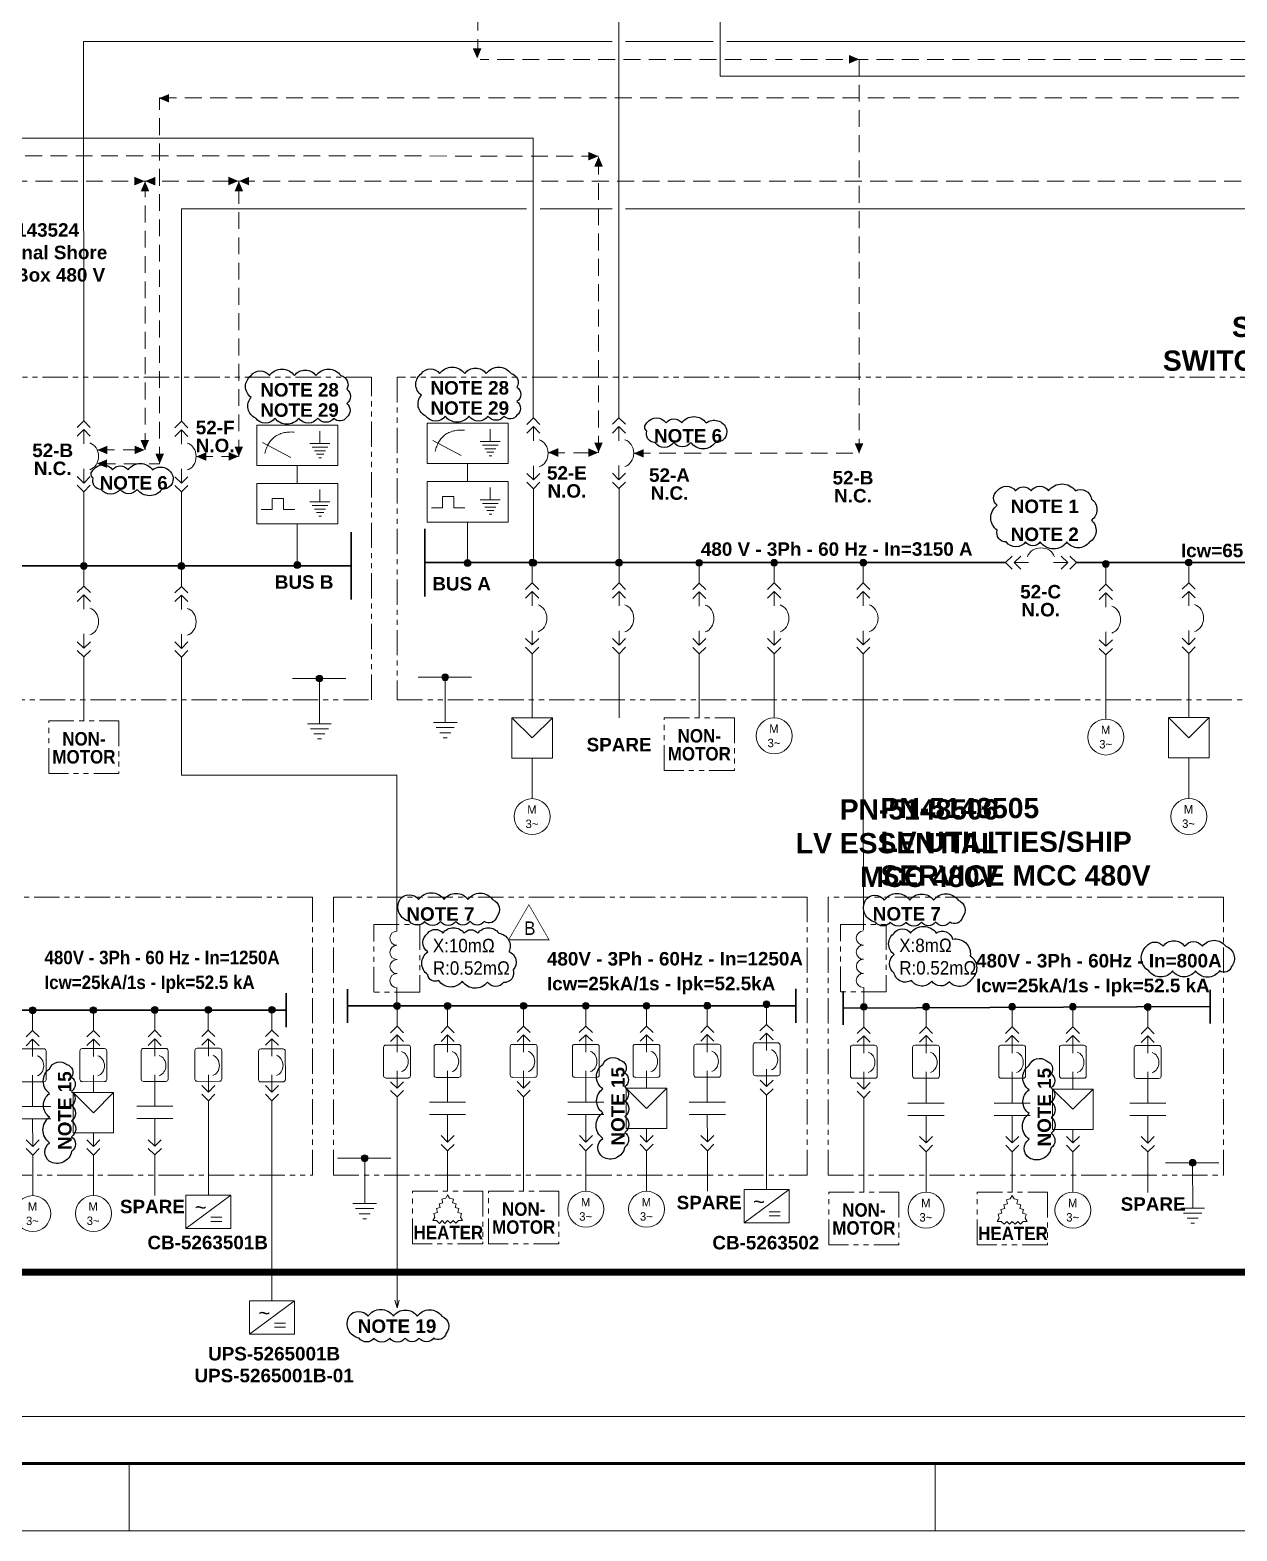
# Model space of a CAD drawing. Extents: x 0 to 1189, y 0 to 841.
# Drawn here: x 314.8 to 493.8, y 0 to 222.6 of the extents above; entities that cross this region are included whole.
import ezdxf

# ---------------------------------------------------------------- set-up
doc = ezdxf.new("R2010")
doc.units = 0
doc.header["$MEASUREMENT"] = 0
for name, pattern in [('CENTER', [2, 1.25, -0.25, 0.25, -0.25]), ('HIDDEN', [0.375, 0.25, -0.125]), ('PHANTOM', [2.5, 1.25, -0.25, 0.25, -0.25, 0.25, -0.25])]:
    doc.linetypes.add(name, pattern=pattern)
for name, color, linetype in [('Border', 7, 'Continuous'), ('E-BOARD', 4, 'PHANTOM'), ('E-BUSBAR', 5, 'Continuous'), ('E-CONNECTION DOT', 7, 'Continuous'), ('E-CONTRL. & DATA CABLE', 9, 'HIDDEN'), ('E-NOTE TEXT', 7, 'Continuous'), ('E-POWER CABLE', 3, 'Continuous'), ('E-SCOPE BOUNDARY', 7, 'CENTER'), ('E-SYMBOL', 2, 'Continuous'), ('E-TEXT 2', 7, 'Continuous'), ('E-TEXT 3', 3, 'Continuous'), ('REV CLOUD', 1, 'Continuous')]:
    doc.layers.add(name, color=color, linetype=linetype)
doc.layers.add('Level 1', color=7, linetype='Continuous', lineweight=0)
doc.styles.add('P80-ARIAL', font='arialbd.ttf')
doc.styles.add('P80-ARIAL-1', font='arialbd.ttf')
doc.styles.add('Styledgn032', font='arialbd.ttf')
doc.styles.add('Styledgn100', font='arialbd.ttf')
doc.styles.add('Unifilar', font='arial.ttf')

# ---------------------------------------------------------------- blocks, each defined once
blk = doc.blocks.new('AnonymousCell35')
at = {"layer": 'E-SYMBOL', "linetype": 'Continuous', "lineweight": 0, "flags": 128}
for points in [[(1.67, 2.45), (-1.64, 2.45)], [(-1.97, 2.11), (-1.97, -2.12)], [(2.01, -2.11), (2, 2.12)], [(-1.64, -2.45), (1.67, -2.45)]]:
    blk.add_lwpolyline(points, dxfattribs=at)
at = {"layer": 'E-SYMBOL', "linetype": 'Continuous', "lineweight": 0}
for centre, start, end in [((-1.64, 2.11), 90.0158, 180.0158), ((1.67, 2.12), 0.0158, 90.0158), ((-1.64, -2.12), 180.0158, 270.0158), ((1.67, -2.11), 270.0158, 0.0158), ((1.67, -2.11), 270.0158, 0.0158)]:
    blk.add_arc(centre, 0.331, start, end, dxfattribs=at)
blk = doc.blocks.new('DJARBT')
at = {"layer": 'E-SYMBOL', "linetype": 'Continuous', "lineweight": 0}
for p, q in [((0, 7.91), (0, 5.34)), ((0, 0), (0, 2.57))]:
    blk.add_line(p, q, dxfattribs=at)
blk.add_ellipse((0.33, 3.96), major_axis=(0, -1.55), ratio=0.849997, start_param=0.25268, end_param=2.888912, dxfattribs=at)
blk = doc.blocks.new('AnonymousCell34')
at = {"layer": 'E-SYMBOL', "linetype": 'Continuous', "lineweight": 0, "flags": 128}
for points in [[(0.97, 4.28), (0, 5.25), (-0.97, 4.28)], [(0.97, 2.99), (0, 3.96), (-0.97, 2.99)], [(0.97, -2.99), (0, -3.96), (-0.97, -2.99)], [(0.97, -4.28), (0, -5.25), (-0.97, -4.28)]]:
    blk.add_lwpolyline(points, dxfattribs=at)
at = {"layer": 'E-SYMBOL', "linetype": 'Continuous', "lineweight": 0}
for name, p in [('AnonymousCell35', (-0.02, 0)), ('DJARBT', (0, -3.96))]:
    blk.add_blockref(name, p, dxfattribs=at)
blk = doc.blocks.new('CONEX31')
at = {"layer": 'E-CONNECTION DOT', "linetype": 'Continuous'}
h = blk.add_hatch(color=7, dxfattribs=at)
edge = h.paths.add_edge_path()
edge.add_arc((0, 0), 10, 0, 360)
at = {"layer": 'E-CONNECTION DOT', "color": 7, "linetype": 'Continuous', "lineweight": -2}
blk.add_circle((0, 0), 10, dxfattribs=at)
blk = doc.blocks.new('AnonymousCell33')
at = {"layer": 'E-POWER CABLE', "linetype": 'Continuous', "lineweight": 0}
for p, q in [((0, 10.5), (0, 13.5)), ((0, 0), (0, -14))]:
    blk.add_line(p, q, dxfattribs=at)
at = {"color": 7, "linetype": 'Continuous', "lineweight": 0}
blk.add_blockref('AnonymousCell34', (0, 5.25), dxfattribs=at)
at = {"layer": 'Level 1', "color": 7, "linetype": 'Continuous', "lineweight": 0, "xscale": 0.05000000000000002, "yscale": 0.05000000000000002, "zscale": 0.05000000000000002, "rotation": 0.01584072561617136}
blk.add_blockref('CONEX31', (0, 13.5), dxfattribs=at)
blk.add_blockref('CONEX31', (0, 13.5), dxfattribs=at)
blk = doc.blocks.new('ATERR1')
at = {"layer": 'E-SYMBOL', "linetype": 'Continuous'}
h = blk.add_hatch(color=256, dxfattribs=at)
edge = h.paths.add_edge_path()
edge.add_arc((0, 0), 10, 0, 360)
at = {"layer": 'E-SYMBOL', "linetype": 'Continuous', "lineweight": -2}
for p, q in [((-80.3, 0), (77.9, 0)), ((0, 0), (0, -134.4)), ((-35, -134.4), (35, -134.4)), ((-26.8, -149.4), (26.8, -149.4)), ((-16.4, -164.4), (16.4, -164.4)), ((-5.8, -179.4), (5.8, -179.4))]:
    blk.add_line(p, q, dxfattribs=at)
blk.add_circle((0, 0), 10, dxfattribs=at)
blk = doc.blocks.new('DJBTEX1')
at = {"layer": 'E-SYMBOL', "linetype": 'Continuous', "lineweight": -2}
for p, q in [((0, -36.9), (0, -97.4)), ((0, -263.1), (0, -202.6))]:
    blk.add_line(p, q, dxfattribs=at)
at = {"layer": 'E-SYMBOL', "linetype": 'Continuous', "lineweight": 13, "flags": 128}
for points in [[(27.7, -27.7), (0, 0), (-27.7, -27.7)], [(27.7, -64.6), (0, -36.9), (-27.7, -64.6)], [(27.7, -235.4), (0, -263.1), (-27.7, -235.4)], [(27.7, -272.3), (0, -300), (-27.7, -272.3)]]:
    blk.add_lwpolyline(points, dxfattribs=at)
at = {"layer": 'E-SYMBOL', "linetype": 'Continuous', "lineweight": -2}
blk.add_ellipse((12.5, -150), major_axis=(0, -58.8), ratio=0.849997, start_param=0.25268, end_param=2.888912, dxfattribs=at)
blk = doc.blocks.new('MOT3PH1')
at = {"layer": 'E-SYMBOL', "linetype": 'Continuous', "lineweight": -2}
blk.add_circle((0, -53.4), 53.4, dxfattribs=at)
at = {"layer": 'E-SYMBOL', "linetype": 'Continuous', "lineweight": -2, "char_height": 25, "attachment_point": 5, "line_spacing_factor": 0.8, "style": 'P80-ARIAL-1'}
for s, insert in [('{\\Fdgn000|c0;M}', (-0.8, -32.3)), ('{\\Fdgn000|c0;3~}', (-0.8, -74.9))]:
    blk.add_mtext(s, dxfattribs=dict(at, insert=insert))
blk = doc.blocks.new('STARTG')
at = {"layer": 'E-SYMBOL', "linetype": 'Continuous', "lineweight": 0}
for p in [(-1, 0), (1, 0)]:
    blk.add_line(p, (0, -1), dxfattribs=at)
at = {"layer": 'E-SYMBOL', "linetype": 'Continuous', "lineweight": 0, "flags": 128}
blk.add_lwpolyline([(-1, 0), (1, 0), (1, -2), (-1, -2), (-1, 0)], dxfattribs=at)
blk = doc.blocks.new('AnonymousCell2')
at = {"layer": 'E-SYMBOL', "linetype": 'Continuous', "lineweight": 13, "flags": 128}
for points in [[(27.7, 4.6), (0, 32.3), (-27.7, 4.6)], [(27.7, -32.3), (0, -4.6), (-27.7, -32.3)]]:
    blk.add_lwpolyline(points, dxfattribs=at)
blk = doc.blocks.new('AnonymousCell3')
at = {"layer": 'E-SYMBOL', "linetype": 'Continuous', "lineweight": 13, "flags": 128}
for points in [[(27.7, 32.3), (0, 4.6), (-27.7, 32.3)], [(27.7, -4.6), (0, -32.3), (-27.7, -4.6)]]:
    blk.add_lwpolyline(points, dxfattribs=at)
blk = doc.blocks.new('DJBTEX')
at = {"layer": 'E-SYMBOL', "linetype": 'Continuous', "lineweight": 13}
for p, q in [((0, -36.9), (0, -97.4)), ((0, -263.1), (0, -202.6))]:
    blk.add_line(p, q, dxfattribs=at)
blk.add_ellipse((12.5, -150), major_axis=(0, -58.8), ratio=0.849997, start_param=0.25268, end_param=2.888912, dxfattribs=at)
at = {"color": 7, "linetype": 'Continuous', "lineweight": 13}
for name, p in [('AnonymousCell2', (0, -32.3)), ('AnonymousCell3', (0, -267.7))]:
    blk.add_blockref(name, p, dxfattribs=at)
blk = doc.blocks.new('AnonymousCell572')
at = {"layer": 'E-SYMBOL', "linetype": 'Continuous', "lineweight": 13}
for p, q in [((-3.01, -15.46), (3.65, -10.55)), ((0.71, -13.82), (2.34, -13.82)), ((0.71, -14.42), (2.34, -14.42))]:
    blk.add_line(p, q, dxfattribs=at)
blk.add_lwpolyline([(-3.02, -10.55), (3.65, -10.55), (3.65, -15.46), (-3.01, -15.46)], close=True, dxfattribs=at)
at = {"layer": 'E-SYMBOL', "linetype": 'Continuous', "lineweight": 13, "style": 'Unifilar'}
blk.add_text('~', height=2.15, dxfattribs=at).set_placement((-1.69, -13.39))
blk = doc.blocks.new('GR MONITOR DEVICE')
at = {"layer": 'E-SYMBOL', "linetype": 'Continuous', "lineweight": 13}
for p, q in [((3.35, 13.78), (3.35, 11.94)), ((-5.18, 12.07), (-0.95, 9.86)), ((1.88, 11.94), (4.82, 11.94)), ((2.2, 11.41), (4.51, 11.41)), ((2.54, 10.86), (4.19, 10.86)), ((2.84, 10.37), (3.91, 10.37)), ((3.18, 9.82), (3.6, 9.83)), ((0, 8.66), (0, 6)), ((3.35, 5.11), (3.35, 3.28)), ((-3.71, 3.78), (-3.71, 2.12)), ((-3.71, 3.78), (-2.05, 3.78)), ((-2.05, 3.78), (-2.05, 2.12)), ((1.88, 3.28), (4.82, 3.28)), ((2.2, 2.74), (4.51, 2.75)), ((-5.37, 2.12), (-3.71, 2.12)), ((-2.05, 2.12), (-0.39, 2.12)), ((2.55, 2.19), (4.19, 2.19)), ((2.84, 1.7), (3.91, 1.71)), ((3.18, 1.16), (3.6, 1.16))]:
    blk.add_line(p, q, dxfattribs=at)
at = {"layer": 'E-SYMBOL', "linetype": 'Continuous', "lineweight": 13, "flags": 128}
for points in [[(-6.02, 14.66), (6.01, 14.66), (6.01, 8.67), (-6.02, 8.66), (-6.02, 14.66)], [(-6.02, 5.99), (6.01, 6), (6.01, 0), (-6.01, 0), (-6.02, 5.99)]]:
    blk.add_lwpolyline(points, dxfattribs=at)
at = {"layer": 'E-SYMBOL', "linetype": 'Continuous', "lineweight": 13}
blk.add_open_spline([(-4.82, 10.44), (-4.02, 13.83), (-0.45, 13.63)], degree=2, dxfattribs=at)
blk = doc.blocks.new('DJARBT70')
at = {"layer": 'E-SYMBOL', "linetype": 'Continuous', "lineweight": 13}
for p, q in [((0, 7.91), (0, 5.34)), ((0, 0), (0, 2.57))]:
    blk.add_line(p, q, dxfattribs=at)
at = {"layer": 'E-SYMBOL', "linetype": 'Continuous', "lineweight": 13, "flags": 128}
for points in [[(-1.99, 6.17), (-1.99, 1.94)], [(1.65, 6.5), (-1.66, 6.5)], [(1.99, 1.94), (1.99, 6.17)], [(-1.66, 1.6), (1.66, 1.61)]]:
    blk.add_lwpolyline(points, dxfattribs=at)
at = {"layer": 'E-SYMBOL', "linetype": 'Continuous', "lineweight": 13}
for centre, start, end in [((-1.66, 6.17), 90.0158, 180.0158), ((1.65, 6.17), 0.0158, 90.0158), ((-1.66, 1.94), 180.0158, 270.0158), ((1.66, 1.94), 270.0158, 0.0158), ((1.66, 1.94), 270.0158, 0.0158)]:
    blk.add_arc(centre, 0.331, start, end, dxfattribs=at)
blk.add_ellipse((0.33, 3.96), major_axis=(0, -1.55), ratio=0.849997, start_param=0.25268, end_param=2.888912, dxfattribs=at)
blk = doc.blocks.new('NA')
at = {"layer": 'E-SYMBOL', "linetype": 'Continuous', "lineweight": 13}
for p, q in [((53.536, 0), (-53.536, 0)), ((53.536, -36.62), (-53.536, -36.62))]:
    blk.add_line(p, q, dxfattribs=at)
blk = doc.blocks.new('A$C60a13fb3')
at = {"layer": 'E-POWER CABLE', "linetype": 'Continuous', "lineweight": 0}
for p, q in [((0, -3), (0, 0)), ((0, -12.21), (0, -14.29)), ((0, -16.12), (0.01, -20.21)), ((0.01, -27.5), (0.01, -21.5))]:
    blk.add_line(p, q, dxfattribs=at)
at = {"layer": 'E-SYMBOL', "linetype": 'Continuous', "lineweight": 0, "flags": 128}
for points in [[(0.97, -3.97), (0, -3), (-0.97, -3.97)], [(0.97, -5.26), (0, -4.29), (-0.97, -5.26)], [(0.97, -19.24), (0.01, -20.21), (-0.96, -19.24)], [(0.98, -20.53), (0.01, -21.5), (-0.96, -20.53)]]:
    blk.add_lwpolyline(points, dxfattribs=at)
at = {"color": 7, "linetype": 'Continuous', "lineweight": 13}
blk.add_blockref('DJARBT70', (0, -12.21), dxfattribs=at)
at = {"layer": 'Level 1', "color": 7, "linetype": 'Continuous', "lineweight": 0, "xscale": 0.05000000000000002, "yscale": 0.05000000000000002, "zscale": 0.05000000000000002, "rotation": 0.01584072561617136}
for name, p in [('CONEX31', (0, 0)), ('NA', (0, -14.29))]:
    blk.add_blockref(name, p, dxfattribs=at)
blk = doc.blocks.new('A$C24bb63c6')
at = {"layer": 'E-POWER CABLE', "linetype": 'Continuous', "lineweight": 0}
for p, q in [((-0.01, 24.5), (-0.01, 27.5)), ((0, 0), (0, 14))]:
    blk.add_line(p, q, dxfattribs=at)
at = {"layer": 'E-SYMBOL', "linetype": 'Continuous', "lineweight": 0, "flags": 128}
for points in [[(0.96, 23.53), (-0.01, 24.5), (-0.98, 23.53)], [(0.96, 22.24), (-0.01, 23.21), (-0.98, 22.24)], [(0.97, 16.26), (0, 15.29), (-0.97, 16.26)], [(0.97, 14.97), (0, 14), (-0.97, 14.97)]]:
    blk.add_lwpolyline(points, dxfattribs=at)
at = {"color": 7, "linetype": 'Continuous', "lineweight": 13}
blk.add_blockref('DJARBT70', (0, 15.29), dxfattribs=at)
at = {"layer": 'E-POWER CABLE', "linetype": 'Continuous', "lineweight": 0, "xscale": 0.05000000000000002, "yscale": 0.05000000000000002, "zscale": 0.05000000000000002, "rotation": 0.01584072561617136}
blk.add_blockref('CONEX31', (-0.01, 27.5), dxfattribs=at)
at = {"layer": 'Level 1', "color": 7, "linetype": 'Continuous', "lineweight": 0, "xscale": 0.05000000000000002, "yscale": 0.05000000000000002, "zscale": 0.05000000000000002, "rotation": 0.01584072561617136}
blk.add_blockref('CONEX31', (-0.01, 27.5), dxfattribs=at)
blk = doc.blocks.new('A$C6713cf10')
at = {"layer": 'E-POWER CABLE', "linetype": 'Continuous', "lineweight": 0}
for p, q in [((0, -3), (0, 0)), ((0, -12.21), (0, -14.29)), ((0, -16.12), (0.01, -20.21)), ((0.01, -27.5), (0.01, -21.5))]:
    blk.add_line(p, q, dxfattribs=at)
at = {"layer": 'E-SYMBOL', "linetype": 'Continuous', "lineweight": 0, "flags": 128}
for points in [[(0.97, -3.97), (0, -3), (-0.97, -3.97)], [(0.97, -5.26), (0, -4.29), (-0.97, -5.26)], [(0.97, -19.24), (0.01, -20.21), (-0.96, -19.24)], [(0.98, -20.53), (0.01, -21.5), (-0.96, -20.53)]]:
    blk.add_lwpolyline(points, dxfattribs=at)
at = {"color": 7, "linetype": 'Continuous', "lineweight": 13}
blk.add_blockref('DJARBT70', (0, -12.21), dxfattribs=at)
at = {"layer": 'Level 1', "color": 7, "linetype": 'Continuous', "lineweight": 0, "xscale": 0.05000000000000002, "yscale": 0.05000000000000002, "zscale": 0.05000000000000002, "rotation": 0.01584072561617136}
for name, p in [('CONEX31', (0, 0)), ('NA', (0, -14.29))]:
    blk.add_blockref(name, p, dxfattribs=at)
at = {"layer": 'Level 1', "color": 1, "linetype": 'Continuous', "lineweight": 0, "xscale": 0.05000000000000002, "yscale": 0.05000000000000002, "zscale": 0.05000000000000002, "rotation": 0.01584072561617136}
blk.add_blockref('MOT3PH1', (0.01, -27.5), dxfattribs=at)
blk = doc.blocks.new('A$C0d55cd45')
at = {"layer": 'E-POWER CABLE', "linetype": 'Continuous', "lineweight": 0}
for p, q in [((0, -3), (0, 0)), ((0.01, -18.21), (0.01, -20.21)), ((0.01, -27.5), (0.01, -21.5))]:
    blk.add_line(p, q, dxfattribs=at)
at = {"layer": 'E-SYMBOL', "linetype": 'Continuous', "lineweight": 0, "flags": 128}
for points in [[(0.97, -3.97), (0, -3), (-0.97, -3.97)], [(0.97, -5.26), (0, -4.29), (-0.97, -5.26)], [(0.97, -19.24), (0.01, -20.21), (-0.96, -19.24)], [(0.98, -20.53), (0.01, -21.5), (-0.96, -20.53)]]:
    blk.add_lwpolyline(points, dxfattribs=at)
at = {"color": 7, "linetype": 'Continuous', "lineweight": 13}
blk.add_blockref('DJARBT70', (0, -12.21), dxfattribs=at)
at = {"layer": 'Level 1', "color": 7, "linetype": 'Continuous', "lineweight": 0}
for name, p, xscale, yscale, zscale, rotation in [('CONEX31', (0, 0), 0.05000000000000002, 0.05000000000000002, 0.05000000000000002, 0.01584072561617136), ('STARTG', (0, -12.21), 3, 3, 3, 0.01584072559316328)]:
    blk.add_blockref(name, p, dxfattribs=dict(at, xscale=xscale, yscale=yscale, zscale=zscale, rotation=rotation))
at = {"layer": 'Level 1', "color": 1, "linetype": 'Continuous', "lineweight": 0, "xscale": 0.05000000000000002, "yscale": 0.05000000000000002, "zscale": 0.05000000000000002, "rotation": 0.01584072561617136}
blk.add_blockref('MOT3PH1', (0.01, -27.5), dxfattribs=at)
blk = doc.blocks.new('TYPE-NO MOTOR')
at = {"layer": 'E-POWER CABLE', "linetype": 'Continuous', "lineweight": 0}
for p, q in [((0, -3), (0, 0)), ((0, -12.21), (0, -14.29)), ((0, -16.12), (0.01, -20.21)), ((0.01, -27.5), (0.01, -21.5))]:
    blk.add_line(p, q, dxfattribs=at)
at = {"layer": 'E-SYMBOL', "linetype": 'Continuous', "lineweight": 0, "flags": 128}
for points in [[(0.97, -3.97), (0, -3), (-0.97, -3.97)], [(0.97, -5.26), (0, -4.29), (-0.97, -5.26)], [(0.97, -19.24), (0.01, -20.21), (-0.96, -19.24)], [(0.98, -20.53), (0.01, -21.5), (-0.96, -20.53)]]:
    blk.add_lwpolyline(points, dxfattribs=at)
at = {"color": 7, "linetype": 'Continuous', "lineweight": 13}
blk.add_blockref('DJARBT70', (0, -12.21), dxfattribs=at)
at = {"layer": 'Level 1', "color": 7, "linetype": 'Continuous', "lineweight": 0, "xscale": 0.05000000000000002, "yscale": 0.05000000000000002, "zscale": 0.05000000000000002, "rotation": 0.01584072561617136}
blk.add_blockref('NA', (0, -14.29), dxfattribs=at)
blk = doc.blocks.new('A$C6ec2deaa')
blk.add_blockref('TYPE-NO MOTOR', (0, 0.08))
at = {"layer": 'Level 1', "color": 7, "linetype": 'Continuous', "lineweight": 0, "xscale": 0.05000000000000002, "yscale": 0.05000000000000002, "zscale": 0.05000000000000002, "rotation": 0.01584072561617136}
blk.add_blockref('CONEX31', (0, 0.08), dxfattribs=at)
blk = doc.blocks.new('A$C74899eaa')
at = {"layer": 'E-BOARD', "lineweight": 13, "ltscale": 3}
blk.add_lwpolyline([(-5.21, 0), (5.21, 0), (5.21, -7.79), (-5.21, -7.79)], close=True, dxfattribs=at)
blk = doc.blocks.new('AnonymousCell713')
at = {"layer": 'E-SYMBOL', "linetype": 'Continuous', "lineweight": 0}
for p, q in [((-1.67, 0.05), (-1.11, 0.2)), ((-1.52, -0.5), (-1.67, 0.05)), ((-1.26, 0.76), (-0.7, 0.91)), ((-1.11, 0.2), (-1.26, 0.76)), ((-0.85, 1.47), (-0.29, 1.62)), ((-0.7, 0.91), (-0.85, 1.47)), ((-0.29, 1.62), (0, 2.12)), ((0.29, 1.62), (0, 2.12)), ((0.85, 1.47), (0.29, 1.62)), ((0.7, 0.91), (0.85, 1.47)), ((1.26, 0.76), (0.7, 0.91)), ((1.11, 0.2), (1.26, 0.76)), ((1.67, 0.06), (1.11, 0.2)), ((1.52, -0.5), (1.67, 0.06)), ((-1.92, -1.21), (-2.22, -1.72)), ((-1.63, -1.72), (-2.22, -1.72)), ((-2.07, -0.65), (-1.52, -0.5)), ((-1.92, -1.21), (-2.07, -0.65)), ((-1.63, -1.72), (-1.22, -2.13)), ((-1.22, -2.13), (-0.82, -1.72)), ((-0.82, -1.72), (-0.41, -2.13)), ((-0.41, -2.13), (0, -1.72)), ((0, -1.72), (0.41, -2.12)), ((0.41, -2.12), (0.82, -1.72)), ((0.82, -1.72), (1.22, -2.12)), ((1.22, -2.12), (1.63, -1.72)), ((2.07, -0.65), (1.52, -0.5)), ((1.63, -1.72), (2.22, -1.72)), ((1.93, -1.21), (2.07, -0.65)), ((1.93, -1.21), (2.22, -1.72))]:
    blk.add_line(p, q, dxfattribs=at)
blk = doc.blocks.new('A$C8a68718e')
at = {"color": 1}
blk.add_blockref('A$C74899eaa', (0, 0), dxfattribs=at)
at = {"color": 7, "linetype": 'Continuous', "lineweight": 0}
blk.add_blockref('AnonymousCell713', (0, -2.62), dxfattribs=at)
at = {"layer": 'E-TEXT 2', "linetype": 'Continuous', "lineweight": 0, "insert": (0.11, -6.11), "char_height": 2, "attachment_point": 5, "rotation": 0.0158, "line_spacing_factor": 0.8, "style": 'Styledgn032'}
blk.add_mtext('{\\W0.9;HEATER}', dxfattribs=at)
blk = doc.blocks.new('A$C648f9ce4')
at = {"layer": 'Border', "linetype": 'Continuous', "lineweight": 53}
blk.add_line((25, 10), (1179, 10), dxfattribs=at)
at = {"layer": 'Border', "linetype": 'Continuous', "lineweight": 0}
for p, q in [((329.5, 10.09), (329.5, 0.09)), ((449, 10.12), (449, 0.12))]:
    blk.add_line(p, q, dxfattribs=at)
at = {"layer": 'Border', "linetype": 'Continuous', "lineweight": 0, "flags": 128}
blk.add_lwpolyline([(0, 0), (1189, 0), (1189, 841), (0, 841), (0, 0)], dxfattribs=at)
blk = doc.blocks.new('REATOR1')
at = {"layer": 'E-SYMBOL', "linetype": 'Continuous', "lineweight": -2, "flags": 128}
blk.add_lwpolyline([(0, -111.9, -1), (0, -83.9, -1), (0, -56, -1), (0, -28, -1), (0, 0, -1)], format="xyb", dxfattribs=at)
blk = doc.blocks.new('A$C7ddd5fdc')
at = {"layer": 'E-BOARD', "lineweight": 13, "ltscale": 3}
blk.add_lwpolyline([(-3.41, 0.96), (3.4, 0.96), (3.4, -9.04), (-3.41, -9.04)], close=True, dxfattribs=at)
at = {"layer": 'Level 1', "color": 7, "linetype": 'Continuous', "lineweight": 13, "xscale": 0.075, "yscale": 0.075, "zscale": 0.075, "rotation": 0.01584072559316328}
blk.add_blockref('REATOR1', (0, 0), dxfattribs=at)
blk = doc.blocks.new('A$C24358e65')
at = {"color": 1}
blk.add_wipeout([(-0.7, -1.23), (0.7, -1.21), (1.1, -3.44), (-1.26, -3.5)], dxfattribs=at)
at = {"layer": 'REV CLOUD', "color": 1, "const_width": 0.1}
blk.add_lwpolyline([(-3, -4.29), (0, 0.91), (3, -4.29)], close=True, dxfattribs=at)
at = {"layer": 'E-TEXT 2', "linetype": 'Continuous', "lineweight": 0, "insert": (0.14, -2.56), "char_height": 2, "attachment_point": 5, "rotation": 0.0158, "line_spacing_factor": 0.8, "style": 'Styledgn100'}
blk.add_mtext('\\pxqc;{\\fArial|b0|i0|c0|p34;\\W0.9;B}', dxfattribs=at)

msp = doc.modelspace()

# ---------------------------------------------------------------- hatches: boundary and pattern name
at = {"layer": 'E-CONTRL. & DATA CABLE', "ltscale": 10}
for points in [[(381.11, 218.38), (381.74, 219.87), (380.47, 219.87)], [(437.74, 218.27), (436.25, 218.9), (436.25, 217.63)], [(333.95, 212.49), (335.44, 211.85), (335.44, 213.12)], [(399.09, 203.89), (397.6, 204.53), (397.6, 203.26)], [(399.11, 203.85), (399.74, 202.36), (398.47, 202.36)], [(331.79, 200.19), (330.3, 200.83), (330.3, 199.56)], [(331.89, 200.19), (333.38, 199.55), (333.38, 200.82)], [(345.71, 200.21), (344.21, 200.85), (344.21, 199.58)], [(345.8, 200.21), (347.29, 199.57), (347.29, 200.84)], [(331.86, 200.17), (332.49, 198.67), (331.22, 198.67)], [(345.77, 200.19), (346.41, 198.69), (345.14, 198.69)], [(324.8, 160.32), (326.29, 159.69), (326.29, 160.96)], [(331.8, 160.33), (330.31, 160.97), (330.31, 159.7)], [(331.82, 160.32), (332.46, 161.81), (331.19, 161.81)], [(345.76, 159.34), (346.4, 160.83), (345.13, 160.83)], [(391.62, 159.95), (393.12, 159.31), (393.12, 160.59)], [(399.08, 159.93), (397.59, 160.57), (397.59, 159.3)], [(399.1, 159.94), (399.73, 161.43), (398.46, 161.43)], [(404.32, 159.82), (405.81, 159.19), (405.81, 160.46)], [(437.73, 159.8), (438.36, 161.29), (437.09, 161.29)], [(324.73, 158.3), (326.23, 157.66), (326.23, 158.93)], [(334.04, 158.27), (334.67, 159.76), (333.4, 159.76)], [(339.45, 159.35), (340.95, 158.72), (340.95, 159.99)], [(345.75, 159.37), (344.26, 160), (344.26, 158.73)]]:
    msp.add_hatch(color=256, dxfattribs=at).paths.add_polyline_path(points)

# ---------------------------------------------------------------- linework, layer by layer
at = {"layer": 'E-BOARD', "lineweight": 13, "ltscale": 3}
for points in [[(31.27, 123.29), (365.43, 123.29), (365.43, 171.12), (31.27, 171.12)], [(369.27, 123.29), (557.99, 123.29), (557.99, 171.12), (369.27, 171.12)], [(273.85, 52.79), (356.68, 52.79), (356.68, 94.01), (273.85, 94.01)], [(359.83, 52.79), (430.02, 52.79), (430.02, 94.01), (359.83, 94.01)], [(433.15, 52.79), (491.76, 52.79), (491.76, 94.01), (433.15, 94.01)]]:
    msp.add_lwpolyline(points, close=True, dxfattribs=at)
at = {"layer": 'E-BUSBAR', "linetype": 'Continuous', "lineweight": 30}
for p, q in [((362.43, 148.13), (362.44, 138.13)), ((373.34, 148.61), (373.34, 138.61)), ((247.39, 143.11), (362.42, 143.13)), ((373.34, 143.61), (459.45, 143.62)), ((469.95, 143.63), (555.56, 143.65)), ((361.89, 80.37), (361.89, 75.37)), ((428.34, 80.38), (428.34, 75.38)), ((489.79, 80.26), (489.79, 75.26)), ((352.81, 79.74), (352.81, 74.74)), ((435.39, 80.06), (435.39, 75.06)), ((277.09, 77.22), (352.81, 77.24)), ((361.89, 77.87), (428.34, 77.88)), ((435.39, 77.56), (489.79, 77.76))]:
    msp.add_line(p, q, dxfattribs=at)
at = {"layer": 'E-CONTRL. & DATA CABLE', "lineweight": 0, "ltscale": 10}
for p, q in [((437.75, 218.24), (437.75, 159.84)), ((334.02, 212.53), (926.38, 212.53))]:
    msp.add_line(p, q, dxfattribs=at)
for points in [[(391.62, 159.91), (399.09, 159.91), (399.09, 203.92), (41.03, 203.97), (41.03, 348.72)], [(407.15, 277.52), (381.19, 277.52), (381.19, 218.24)], [(588.21, 159.82), (600.32, 159.82), (600.32, 218.24), (381.56, 218.24)], [(324.97, 158.27), (334.02, 158.27), (334.02, 212.53)], [(1015.63, 200.19), (97.82, 200.19), (97.82, 160.07), (54.18, 160.07)], [(324.85, 160.33), (331.86, 160.33), (331.86, 200.19)], [(345.77, 159.35), (345.77, 200.19)], [(339.44, 159.35), (345.77, 159.35)], [(404.32, 159.83), (437.74, 159.83)]]:
    msp.add_lwpolyline(points, dxfattribs=at)
at = {"layer": 'E-POWER CABLE', "linetype": 'Continuous', "lineweight": 13}
for p, q in [((402.13, 165.1), (402.08, 241.66)), ((322.78, 164.6), (322.74, 220.93)), ((417.12, 215.78), (585.99, 215.77)), ((52.85, 206.59), (389.43, 206.58)), ((389.43, 165.08), (389.43, 206.58)), ((337.25, 164.6), (337.25, 196.07)), ((337.25, 196.07), (388.43, 196.07)), ((390.43, 196.07), (401.11, 196.07)), ((403.11, 196.07), (525.65, 196.07)), ((322.78, 154.13), (322.79, 143.13)), ((337.25, 154.1), (337.26, 143.1)), ((389.44, 154.58), (389.44, 143.58)), ((402.14, 154.6), (402.14, 143.6)), ((354.44, 149.35), (354.44, 143.25)), ((379.69, 149.64), (379.69, 143.55)), ((337.25, 140.09), (337.25, 143.09)), ((438.35, 140.61), (438.35, 143.61)), ((337.26, 129.59), (337.26, 112.09)), ((438.35, 130.11), (438.36, 112.61)), ((438.37, 89.15), (438.36, 112.6)), ((369.22, 80.56), (369.22, 77.87)), ((438.43, 80.61), (438.43, 77.57)), ((27.06, 16.97), (949.76, 16.98))]:
    msp.add_line(p, q, dxfattribs=at)
at = {"layer": 'E-POWER CABLE', "linetype": 'Continuous', "lineweight": 13, "ltscale": 0.25}
for p, q in [((417.12, 241.22), (417.12, 215.78)), ((322.74, 220.93), (401.1, 220.93)), ((403.1, 220.93), (416.12, 220.93)), ((418.12, 220.93), (696.47, 220.93))]:
    msp.add_line(p, q, dxfattribs=at)
at = {"layer": 'E-POWER CABLE', "linetype": 'Continuous', "lineweight": 0}
for p, q in [((322.79, 140.13), (322.79, 143.13)), ((389.26, 140.61), (389.26, 143.61)), ((402.14, 140.6), (402.14, 143.6)), ((414.03, 140.58), (414.03, 143.58)), ((425.14, 140.6), (425.14, 143.6)), ((474.32, 140.42), (474.32, 143.42)), ((486.61, 140.64), (486.61, 143.64)), ((322.79, 129.63), (322.79, 120.13)), ((389.27, 130.11), (389.27, 120.61)), ((402.14, 130.1), (402.15, 120.6)), ((414.04, 130.08), (414.04, 120.58)), ((425.14, 130.1), (425.15, 120.6)), ((474.33, 129.92), (474.33, 120.42)), ((486.62, 130.14), (486.62, 120.64)), ((389.27, 108.61), (389.27, 114.61)), ((486.62, 108.64), (486.62, 114.64)), ((387.99, 74.88), (387.99, 77.88)), ((438.43, 74.74), (438.43, 77.74)), ((388, 50.38), (388, 64.38)), ((438.44, 50.24), (438.43, 64.24)), ((350.68, 49.79), (350.68, 34.11)), ((369.23, 50.37), (369.23, 33.11)), ((369.23, 33.11), (368.91, 34.21)), ((369.23, 33.11), (369.55, 34.21))]:
    msp.add_line(p, q, dxfattribs=at)
at = {"layer": 'E-POWER CABLE'}
msp.add_line((415.23, 77.9), (415.73, 77.9), dxfattribs=at)
at = {"layer": 'E-POWER CABLE', "linetype": 'Continuous', "lineweight": 13}
msp.add_lwpolyline([(337.26, 112.09), (369.21, 112.09), (369.21, 88.94)], dxfattribs=at)
at = {"layer": 'E-SCOPE BOUNDARY', "lineweight": 30, "ltscale": 10, "const_width": 1}
msp.add_lwpolyline([(1045.55, 330.45), (1045.55, 110.53), (951.07, 110.53), (951.1, 38.38), (120.26, 38.38), (120.26, 111.17), (29.5, 111.17), (29.5, 330.76), (1045.55, 330.76)], dxfattribs=at)
at = {"layer": 'E-SYMBOL', "linetype": 'Continuous', "lineweight": 0, "flags": 128}
for points in [[(388.96, 73.91), (387.99, 74.88), (387.02, 73.91)], [(388.96, 72.61), (387.99, 73.58), (387.02, 72.61)], [(439.4, 73.77), (438.43, 74.74), (437.46, 73.77)], [(439.4, 72.48), (438.43, 73.45), (437.46, 72.48)], [(388.96, 66.64), (388, 65.67), (387.03, 66.64)], [(388.96, 65.35), (388, 64.38), (387.03, 65.35)], [(439.4, 66.51), (438.43, 65.54), (437.46, 66.51)], [(439.4, 65.21), (438.43, 64.24), (437.46, 65.21)]]:
    msp.add_lwpolyline(points, dxfattribs=at)
at = {"layer": 'REV CLOUD'}
for points in [[(347.6, 171.35, -0.520567), (350.3, 171.35, -0.520567), (354.02, 171.35, -0.520567), (357.21, 171.35, -0.520567), (360.89, 171.35, -0.520567), (361.76, 169.33, -0.520567), (361.76, 167.2, -0.520567), (361.76, 165.19, -0.520567), (359.87, 165.05, -0.520567), (357.47, 165.05, -0.520567), (354.65, 165.05, -0.520567), (351.13, 165.05, -0.520567), (348.27, 165.05, -0.520567), (347.6, 168.13, -0.520567)], [(372.85, 171.65, -0.520567), (375.54, 171.65, -0.520567), (379.27, 171.65, -0.520567), (382.45, 171.65, -0.520567), (386.14, 171.65, -0.520567), (387.01, 169.63, -0.520567), (387.01, 167.5, -0.520567), (387.01, 165.49, -0.520567), (385.12, 165.35, -0.520567), (382.71, 165.35, -0.520567), (379.89, 165.35, -0.520567), (376.38, 165.35, -0.520567), (373.52, 165.35, -0.520567), (372.85, 168.43, -0.520567)], [(406.28, 164.33, -0.520567), (409.13, 164.33, -0.520567), (411.43, 164.33, -0.520567), (415.05, 164.33, -0.520567), (418.06, 163.43, -0.520567), (416.42, 161.44, -0.520567), (412.8, 161.44, -0.520567), (410.25, 161.44, -0.520567), (407.45, 161.44, -0.520567), (406.28, 163.09, -0.520567)], [(324.19, 157.37, -0.520567), (327.05, 157.37, -0.520567), (329.34, 157.37, -0.520567), (332.97, 157.37, -0.520567), (335.98, 156.48, -0.520567), (334.34, 154.48, -0.520567), (330.72, 154.48, -0.520567), (328.17, 154.48, -0.520567), (325.36, 154.48, -0.520567), (324.19, 156.13, -0.520567)], [(458.23, 154.26, -0.520567), (460.94, 154.26, -0.520567), (463.24, 154.26, -0.520567), (465.84, 154.26, -0.520567), (469.81, 154.26, -0.520567), (472.18, 153.05, -0.520567), (472.18, 149.9, -0.520567), (471.89, 146.68, -0.520567), (468.55, 146.68, -0.520567), (464.59, 146.68, -0.520567), (462.41, 146.68, -0.520567), (459.54, 146.68, -0.520567), (458.23, 148.43, -0.520567), (458.23, 152.12, -0.520567)], [(369.66, 93.65, -0.520567), (372.42, 93.65, -0.520567), (376.22, 93.65, -0.520567), (379.74, 93.65, -0.520567), (383.38, 93.65, -0.520567), (384.02, 91.1, -0.520567), (382.16, 90.4, -0.520567), (380.04, 90.4, -0.520567), (377.94, 90.4, -0.520567), (375.67, 90.4, -0.520567), (373.31, 90.4, -0.520567), (371.13, 90.4, -0.520567)], [(438.69, 93.55, -0.520567), (441.46, 93.55, -0.520567), (445.26, 93.55, -0.520567), (448.78, 93.55, -0.520567), (452.42, 93.55, -0.520567), (453.06, 91, -0.520567), (451.19, 90.3, -0.520567), (449.08, 90.3, -0.520567), (446.98, 90.3, -0.520567), (444.7, 90.3, -0.520567), (442.35, 90.3, -0.520567), (440.16, 90.3, -0.520567)], [(373.79, 88.64, -0.520567), (376.02, 88.64, -0.520567), (379.17, 88.64, -0.520567), (381.19, 88.64, -0.520567), (384.33, 88.64, -0.520567), (385.81, 85.93, -0.520567), (386.45, 83.21, -0.520567), (385.03, 81.33, -0.520567), (382.64, 81.41, -0.520567), (378.9, 81.53, -0.520567), (375.4, 81.64, -0.520567), (373.79, 82.5, -0.520567), (373.79, 85.89, -0.520567)], [(442.95, 88.68, -0.520567), (445.37, 88.68, -0.520567), (449.18, 88.68, -0.520567), (451.6, 87.76, -0.520567), (454.21, 85.29, -0.520567), (454.28, 81.71, -0.520567), (451.12, 81.46, -0.520567), (448.52, 81.55, -0.520567), (445.5, 81.64, -0.520567), (442.95, 82.73, -0.520567), (442.95, 85.48, -0.520567)], [(480.36, 86.71, -0.520567), (482.81, 86.71, -0.520567), (486, 86.71, -0.520567), (488.65, 86.71, -0.520567), (492.09, 86.71, -0.520567), (492.97, 83.72, -0.520567), (491.19, 83.07, -0.520567), (487.6, 83.07, -0.520567), (484.2, 83.07, -0.520567), (480.7, 83.07, -0.520567)], [(317.72, 54.81, -0.520567), (317.72, 57.58, -0.520567), (317.72, 61.38, -0.520567), (317.72, 64.9, -0.520567), (317.72, 68.54, -0.520567), (320.27, 69.18, -0.520567), (320.97, 67.32, -0.520567), (320.97, 65.2, -0.520567), (320.97, 63.1, -0.520567), (320.97, 60.83, -0.520567), (320.97, 58.47, -0.520567), (320.97, 56.29, -0.520567)], [(399.74, 55.46, -0.520567), (399.74, 58.23, -0.520567), (399.74, 62.03, -0.520567), (399.74, 65.55, -0.520567), (399.74, 69.19, -0.520567), (402.29, 69.83, -0.520567), (402.99, 67.96, -0.520567), (402.99, 65.85, -0.520567), (402.99, 63.75, -0.520567), (402.99, 61.47, -0.520567), (402.99, 59.12, -0.520567), (402.99, 56.93, -0.520567)], [(462.95, 55.33, -0.520567), (462.95, 58.1, -0.520567), (462.95, 61.89, -0.520567), (462.95, 65.42, -0.520567), (462.95, 69.06, -0.520567), (465.5, 69.7, -0.520567), (466.2, 67.83, -0.520567), (466.2, 65.72, -0.520567), (466.2, 63.62, -0.520567), (466.2, 61.34, -0.520567), (466.2, 58.99, -0.520567), (466.2, 56.8, -0.520567)], [(362.14, 31.85, -0.520567), (364.91, 31.85, -0.520567), (368.71, 31.85, -0.520567), (372.23, 31.85, -0.520567), (375.87, 31.85, -0.520567), (376.51, 29.31, -0.520567), (374.64, 28.6, -0.520567), (372.53, 28.6, -0.520567), (370.43, 28.6, -0.520567), (368.15, 28.6, -0.520567), (365.8, 28.6, -0.520567), (363.61, 28.6, -0.520567)]]:
    msp.add_lwpolyline(points, format="xyb", close=True, dxfattribs=at)

# ---------------------------------------------------------------- block references
for name, p in [('GR MONITOR DEVICE', (354.44, 149.35)), ('GR MONITOR DEVICE', (379.69, 149.64)), ('A$C60a13fb3', (376.72, 77.87)), ('A$C6713cf10', (397.22, 77.88)), ('A$C0d55cd45', (406.22, 77.88)), ('A$C6ec2deaa', (415.23, 77.82)), ('A$C24bb63c6', (424.02, 50.62)), ('A$C6713cf10', (447.66, 77.75)), ('A$C60a13fb3', (460.43, 77.75)), ('A$C0d55cd45', (469.43, 77.75)), ('A$C6ec2deaa', (480.53, 77.64)), ('A$C6713cf10', (315.2, 77.23)), ('A$C0d55cd45', (324.2, 77.24)), ('A$C6ec2deaa', (333.3, 77.19)), ('A$C24bb63c6', (341.25, 49.79))]:
    msp.add_blockref(name, p)
at = {"color": 1}
for name, p in [('A$C74899eaa', (414.04, 120.58)), ('A$C74899eaa', (322.79, 120.13)), ('A$C8a68718e', (376.73, 50.37)), ('A$C74899eaa', (388, 50.38)), ('A$C74899eaa', (438.44, 50.24)), ('A$C8a68718e', (460.44, 50.24))]:
    msp.add_blockref(name, p, dxfattribs=at)
at = {"color": 7, "linetype": 'Continuous', "lineweight": 0}
for name, p in [('AnonymousCell33', (369.23, 64.37)), ('AnonymousCell33', (350.68, 63.79)), ('AnonymousCell572', (340.93, 60.34)), ('AnonymousCell572', (423.7, 61.17)), ('AnonymousCell572', (350.37, 44.66))]:
    msp.add_blockref(name, p, dxfattribs=at)
at = {"color": 7, "linetype": 'Continuous', "lineweight": 13}
for p in [(388, 65.67), (438.43, 65.54)]:
    msp.add_blockref('DJARBT70', p, dxfattribs=at)
at = {"layer": 'Border'}
msp.add_blockref('A$C648f9ce4', (0, 0), dxfattribs=at)
at = {"layer": 'E-POWER CABLE', "linetype": 'Continuous', "lineweight": 0, "xscale": 0.05000000000000002, "yscale": 0.05000000000000002, "zscale": 0.05000000000000002, "rotation": 0.01584072561617136}
for p in [(387.99, 77.88), (438.43, 77.74)]:
    msp.add_blockref('CONEX31', p, dxfattribs=at)
at = {"layer": 'Level 1', "color": 7, "linetype": 'Continuous', "lineweight": 13}
for name, p, xscale, yscale, zscale, rotation in [('DJBTEX1', (389.44, 165.08), 0.035, 0.035, 0.035, 0.01584072559316328), ('DJBTEX1', (402.13, 165.1), 0.035, 0.035, 0.035, 0.01584072559316328), ('DJBTEX1', (322.78, 164.63), 0.035, 0.035, 0.035, 0.01584072559316328), ('DJBTEX1', (337.25, 164.6), 0.035, 0.035, 0.035, 0.01584072559316328), ('CONEX31', (322.79, 143.13), 0.05000000000000002, 0.05000000000000002, 0.05000000000000002, 0.01584072561617136), ('CONEX31', (337.25, 143.09), 0.05000000000000002, 0.05000000000000002, 0.05000000000000002, 0.01584072561617136), ('CONEX31', (337.26, 143.1), 0.05000000000000002, 0.05000000000000002, 0.05000000000000002, 0.01584072561617136), ('CONEX31', (389.44, 143.58), 0.05000000000000002, 0.05000000000000002, 0.05000000000000002, 0.01584072561617136), ('CONEX31', (402.14, 143.6), 0.05000000000000002, 0.05000000000000002, 0.05000000000000002, 0.01584072561617136), ('CONEX31', (438.35, 143.61), 0.05000000000000002, 0.05000000000000002, 0.05000000000000002, 0.01584072561617136), ('DJBTEX1', (438.35, 140.61), 0.035, 0.035, 0.035, 0.01584072559316328), ('DJBTEX1', (337.25, 140.09), 0.035, 0.035, 0.035, 0.01584072559316328)]:
    msp.add_blockref(name, p, dxfattribs=dict(at, xscale=xscale, yscale=yscale, zscale=zscale, rotation=rotation))
at = {"layer": 'Level 1', "color": 1, "linetype": 'Continuous', "lineweight": 30, "xscale": 0.035, "yscale": 0.035, "zscale": 0.035, "rotation": 90.01584072559697}
msp.add_blockref('DJBTEX', (459.45, 143.62), dxfattribs=at)
at = {"layer": 'Level 1', "color": 7, "linetype": 'Continuous', "lineweight": 0}
for name, p, xscale, yscale, zscale, rotation in [('CONEX31', (322.79, 143.13), 0.05000000000000002, 0.05000000000000002, 0.05000000000000002, 0.01584072561617136), ('CONEX31', (354.44, 143.25), 0.05000000000000002, 0.05000000000000002, 0.05000000000000002, 0.01584072561617136), ('CONEX31', (379.69, 143.55), 0.05000000000000002, 0.05000000000000002, 0.05000000000000002, 0.01584072561617136), ('CONEX31', (389.26, 143.61), 0.05000000000000002, 0.05000000000000002, 0.05000000000000002, 0.01584072561617136), ('CONEX31', (389.26, 143.61), 0.05000000000000002, 0.05000000000000002, 0.05000000000000002, 0.01584072561617136), ('CONEX31', (402.14, 143.6), 0.05000000000000002, 0.05000000000000002, 0.05000000000000002, 0.01584072561617136), ('CONEX31', (414.03, 143.58), 0.05000000000000002, 0.05000000000000002, 0.05000000000000002, 0.01584072561617136), ('CONEX31', (425.14, 143.6), 0.05000000000000002, 0.05000000000000002, 0.05000000000000002, 0.01584072561617136), ('CONEX31', (474.32, 143.42), 0.05000000000000002, 0.05000000000000002, 0.05000000000000002, 0.01584072561617136), ('CONEX31', (486.61, 143.64), 0.05000000000000002, 0.05000000000000002, 0.05000000000000002, 0.01584072561617136), ('CONEX31', (486.61, 143.64), 0.05000000000000002, 0.05000000000000002, 0.05000000000000002, 0.01584072561617136), ('DJBTEX1', (389.26, 140.61), 0.035, 0.035, 0.035, 0.01584072559316328), ('DJBTEX1', (402.14, 140.6), 0.035, 0.035, 0.035, 0.01584072559316328), ('DJBTEX1', (414.03, 140.58), 0.035, 0.035, 0.035, 0.01584072559316328), ('DJBTEX1', (425.14, 140.6), 0.035, 0.035, 0.035, 0.01584072559316328), ('DJBTEX1', (474.32, 140.42), 0.035, 0.035, 0.035, 0.01584072559316328), ('DJBTEX1', (486.61, 140.64), 0.035, 0.035, 0.035, 0.01584072559316328), ('DJBTEX1', (322.79, 140.13), 0.035, 0.035, 0.035, 0.01584072559316328), ('STARTG', (389.27, 120.61), 3, 3, 3, 0.01584072559316328), ('STARTG', (486.62, 120.64), 3, 3, 3, 0.01584072559316328), ('CONEX31', (387.99, 77.88), 0.05000000000000002, 0.05000000000000002, 0.05000000000000002, 0.01584072561617136), ('CONEX31', (438.43, 77.74), 0.05000000000000002, 0.05000000000000002, 0.05000000000000002, 0.01584072561617136)]:
    msp.add_blockref(name, p, dxfattribs=dict(at, xscale=xscale, yscale=yscale, zscale=zscale, rotation=rotation))
at = {"layer": 'Level 1', "color": 1, "linetype": 'Continuous', "lineweight": 13, "xscale": 0.05000000000000002, "yscale": 0.05000000000000002, "zscale": 0.05000000000000002, "rotation": 0.01584072561617136}
for p in [(357.72, 126.43), (376.37, 126.61), (364.43, 55.27), (487.19, 54.61)]:
    msp.add_blockref('ATERR1', p, dxfattribs=at)
at = {"layer": 'Level 1', "color": 1, "linetype": 'Continuous', "lineweight": 0, "xscale": 0.05000000000000002, "yscale": 0.05000000000000002, "zscale": 0.05000000000000002, "rotation": 0.01584072561617136}
for p in [(425.15, 120.6), (474.33, 120.42), (389.27, 108.61), (486.62, 108.64)]:
    msp.add_blockref('MOT3PH1', p, dxfattribs=at)
at = {"layer": 'REV CLOUD', "color": 1}
for p in [(369.22, 88.96), (438.37, 88.99)]:
    msp.add_blockref('A$C7ddd5fdc', p, dxfattribs=at)

# ---------------------------------------------------------------- texts
at = {"layer": 'E-NOTE TEXT', "style": 'Styledgn100'}
for s, p in [('NOTE 1', (460.22, 150.96)), ('NOTE 2', (460.22, 146.81))]:
    msp.add_text(s, height=2, rotation=0.0158, dxfattribs=at).set_placement(p)
at = {"layer": 'E-NOTE TEXT', "linetype": 'Continuous', "lineweight": 0, "char_height": 2, "style": 'Styledgn100'}
for s, insert, attachment_point, rotation, line_spacing_factor in [('\\pxsm0.9;NOTE 28\\PNOTE 29', (348.95, 170.24), 1, 0.0158, 1.243984), ('\\pxsm0.9;NOTE 28\\PNOTE 29', (374.19, 170.54), 1, 0.0158, 1.243984), ('NOTE 6', (407.33, 161.4), 7, 0.0158, 0.8), ('NOTE 6', (325.13, 154.41), 7, 0.0158, 0.8), ('NOTE 7', (370.62, 90.47), 7, 0.0158, 0.8), ('NOTE 7', (439.77, 90.5), 7, 0.0158, 0.8), ('NOTE 15', (320.99, 56.52), 7, 90.0158, 0.8), ('NOTE 15', (403.01, 57.16), 7, 90.0158, 0.8), ('NOTE 15', (466.22, 57.03), 7, 90.0158, 0.8), ('\\pxqc;NOTE 19', (369.23, 31.37), 2, 0.0158, 0.8)]:
    msp.add_mtext(s, dxfattribs=dict(at, insert=insert, attachment_point=attachment_point, rotation=rotation, line_spacing_factor=line_spacing_factor))
at = {"layer": 'E-TEXT 2', "linetype": 'Continuous', "lineweight": 0, "char_height": 2, "rotation": 0.0158}
for s, insert, attachment_point, line_spacing_factor, style in [('\\pxsm1,qc;PN-5143524\\PLV External Shore\\PSupply Box 480 V', (302.2, 184.68), 7, 0.8, 'Styledgn100'), ('52-F\\PN.O.', (342.26, 162.31), 5, 0.8, 'Styledgn100'), ('52-B\\PN.C.', (318.17, 158.92), 5, 0.8, 'Styledgn100'), ('\\pxqc;52-E\\PN.O.', (394.41, 155.57), 5, 0.8, 'Styledgn100'), ('52-A\\PN.C.', (409.62, 155.25), 5, 0.8, 'Styledgn100'), ('52-B\\PN.C.', (436.83, 154.86), 5, 0.8, 'Styledgn100'), ('480 V - 3Ph - 60 Hz - In=3150 A', (434.42, 145.61), 5, 0.8, 'P80-ARIAL'), ('Icw=65 kA / 1 s - Ipk=143 kA', (503.93, 145.12), 5, 0.8, 'P80-ARIAL'), ('BUS B', (355.45, 140.72), 5, 0.8, 'P80-ARIAL'), ('BUS A', (378.8, 140.47), 5, 0.8, 'Styledgn100'), ('52-C\\PN.O.', (464.65, 137.96), 5, 0.8, 'Styledgn100'), ('{\\W0.9;NON-\\PMOTOR}', (322.8, 116.14), 5, 0.8, 'Styledgn032'), ('{\\W0.9;NON-\\PMOTOR}', (414.04, 116.59), 5, 0.8, 'Styledgn032'), ('SPARE', (402.15, 116.61), 5, 0.8, 'Styledgn100'), ('\\pxql;{\\W0.9;480V - 3Ph - 60 Hz - In=1250A\\PIcw=25kA/1s - Ipk=52.5 kA}', (316.95, 82.91), 4, 1.103118, 'P80-ARIAL'), ('480V - 3Ph - 60Hz - In=1250A\\PIcw=25kA/1s - Ipk=52.5kA', (391.45, 82.72), 4, 1.103118, 'P80-ARIAL'), ('\\pxt62;480V - 3Ph - 60Hz - In=800A\\PIcw=25kA/1s - Ipk=52.5 kA', (455.08, 82.43), 4, 1.103118, 'P80-ARIAL'), ('SPARE', (332.96, 48.1), 5, 0.8, 'Styledgn032'), ('SPARE', (415.5, 48.69), 5, 0.8, 'Styledgn032'), ('SPARE', (481.33, 48.47), 5, 0.8, 'Styledgn032'), ('{\\W0.9;NON-\\PMOTOR}', (388, 46.39), 5, 0.8, 'Styledgn032'), ('{\\W0.9;NON-\\PMOTOR}', (438.44, 46.26), 5, 0.8, 'Styledgn032'), ('CB-5263501B', (341.15, 43.78), 2, 0.97195, 'P80-ARIAL'), ('CB-5263502', (423.9, 43.76), 2, 0.97195, 'P80-ARIAL'), ('UPS-5265001B\\PUPS-5265001B-01', (351, 27.29), 2, 0.97195, 'P80-ARIAL')]:
    msp.add_mtext(s, dxfattribs=dict(at, insert=insert, attachment_point=attachment_point, line_spacing_factor=line_spacing_factor, style=style))
at = {"layer": 'E-TEXT 2', "char_height": 2, "width": 9.0804, "attachment_point": 1, "rotation": 0.0158, "style": 'P80-ARIAL'}
for s, insert in [('{\\fArial|b0|i0|c0|p34;\\W0.9;X:10mΩ\\PR:0.52mΩ}', (374.54, 87.82)), ('{\\fArial|b0|i0|c0|p34;\\W0.9;X:8mΩ\\PR:0.52mΩ}', (443.69, 87.85))]:
    msp.add_mtext(s, dxfattribs=dict(at, insert=insert))
at = {"layer": 'E-TEXT 3', "linetype": 'Continuous', "lineweight": 0, "insert": (470.33, 172.03), "char_height": 3, "width": 52.0294, "attachment_point": 7, "rotation": 0.0158, "line_spacing_factor": 0.8, "style": 'Styledgn100'}
msp.add_mtext('\\pxsm1,qr;PN-5143504\\PLV UTILITIES/\\PSHIP SERVICE\\PSWITCHGEAR 480V', dxfattribs=at)
at = {"layer": 'E-TEXT 3', "linetype": 'Continuous', "lineweight": 0, "char_height": 3, "attachment_point": 7, "rotation": 0.0158, "line_spacing_factor": 0.828528}
for s, insert, style in [('\\pxsm1,qr;PN-5148506\\PLV ESSENTIAL\\PMCC 480V', (428.36, 95.46), 'P80-ARIAL'), ('\\pxsm1;PN-5143505\\PLV UTILITIES/SHIP\\PSERVICE MCC 480V', (440.91, 95.67), 'Styledgn100')]:
    msp.add_mtext(s, dxfattribs=dict(at, insert=insert, style=style))

# ---------------------------------------------------------------- next in the draw order: block references
at = {"layer": 'REV CLOUD', "color": 1}
msp.add_blockref('A$C24358e65', (388.77, 91.96), dxfattribs=at)

doc.saveas('drawing.dxf')
